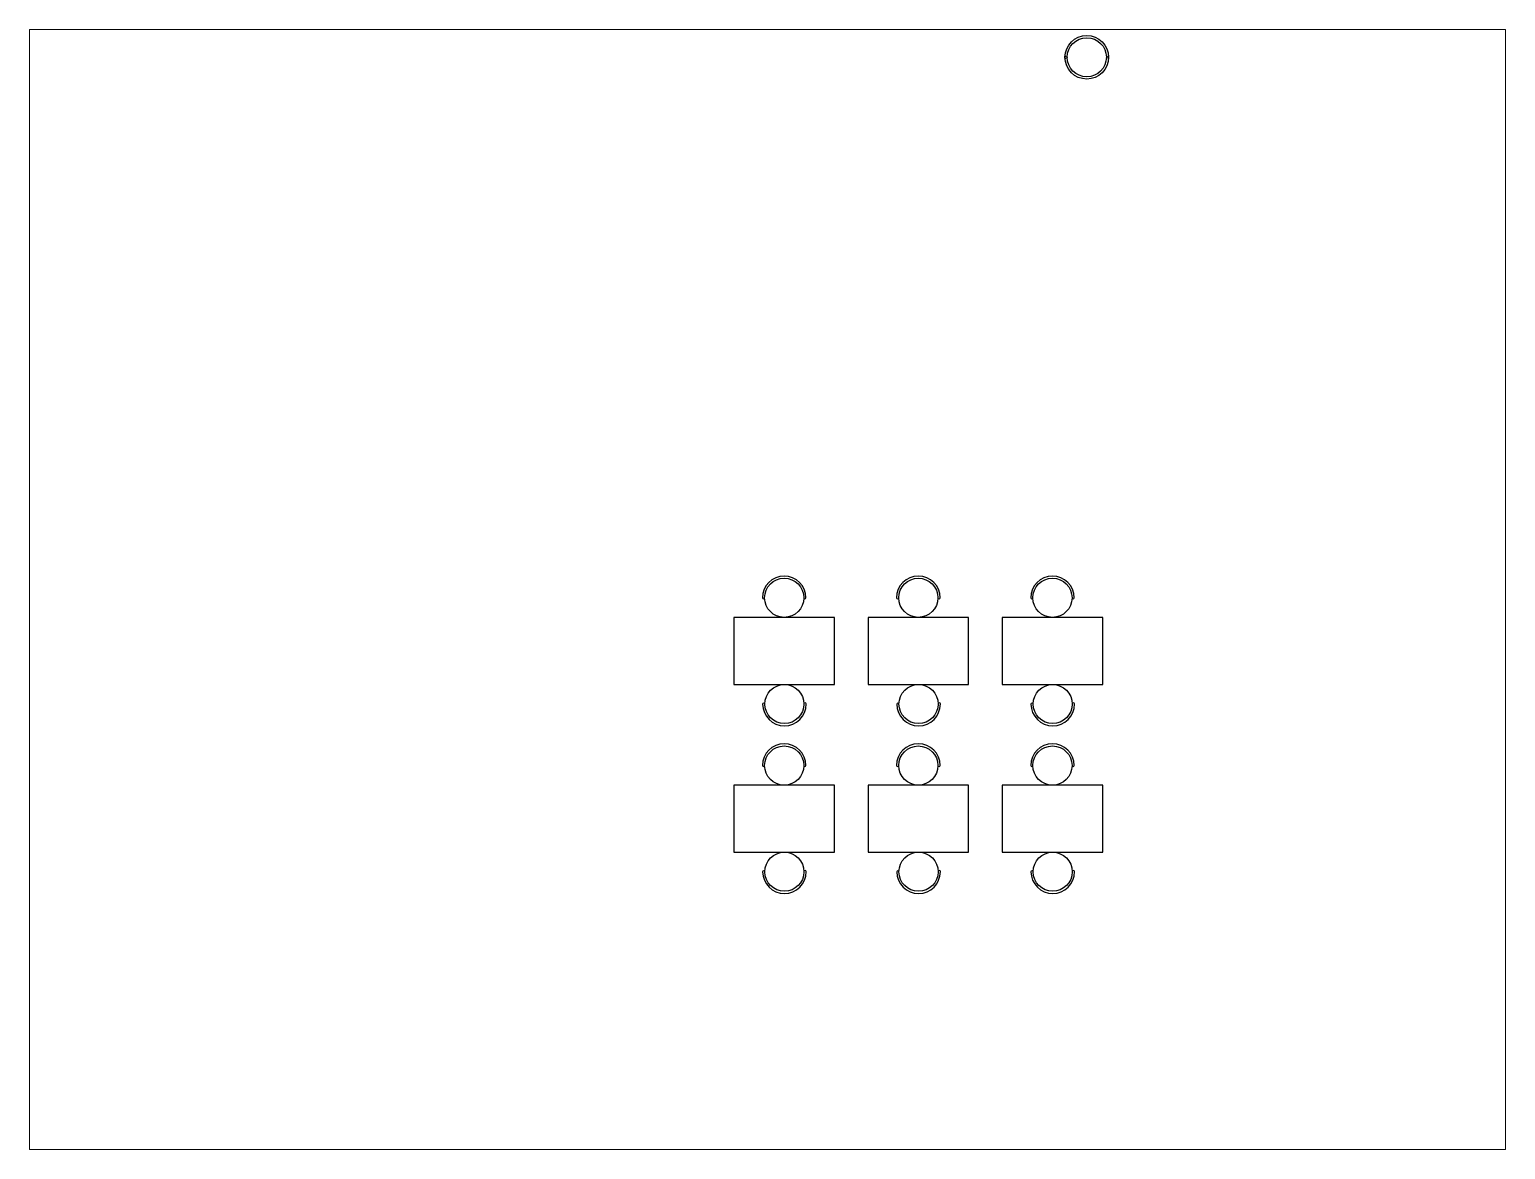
# Paper-space layout 'Layout2' of a CAD drawing. Header units: millimetres. Extents: x 26 to 231, y 20 to 176.
# The model-space entities are those that its viewports show. They can reach past a viewport. Long polylines and large blocks are cut down to what shows.
import ezdxf

# ---------------------------------------------------------------- set-up
doc = ezdxf.new("R2010")
doc.units = ezdxf.units.MM

msp = doc.modelspace()

# ---------------------------------------------------------------- linework, layer by layer
for p, q in [((2416, 3629), (1516, 3629)), ((1516, 3629), (1516, 3029)), ((2416, 3629), (1516, 3629)), ((1516, 3629), (1516, 3029)), ((2416, 3629), (1516, 3629)), ((1516, 3629), (1516, 3029)), ((2416, 3629), (1516, 3629)), ((1516, 3629), (1516, 3029)), ((2416, 3029), (2416, 3629)), ((2416, 3029), (2416, 3629)), ((2416, 3029), (2416, 3629)), ((2416, 3029), (2416, 3629)), ((3616, 3629), (2716, 3629)), ((2716, 3629), (2716, 3029)), ((3616, 3629), (2716, 3629)), ((2716, 3629), (2716, 3029)), ((3616, 3629), (2716, 3629)), ((2716, 3629), (2716, 3029)), ((3616, 3629), (2716, 3629)), ((2716, 3629), (2716, 3029)), ((3616, 3029), (3616, 3629)), ((3616, 3029), (3616, 3629)), ((3616, 3029), (3616, 3629)), ((3616, 3029), (3616, 3629)), ((4816, 3629), (3916, 3629)), ((3916, 3629), (3916, 3029)), ((4816, 3629), (3916, 3629)), ((3916, 3629), (3916, 3029)), ((4816, 3629), (3916, 3629)), ((3916, 3629), (3916, 3029)), ((4816, 3629), (3916, 3629)), ((3916, 3629), (3916, 3029)), ((4816, 3629), (3916, 3629)), ((3916, 3629), (3916, 3029)), ((4816, 3629), (3916, 3629)), ((3916, 3629), (3916, 3029)), ((4816, 3629), (3916, 3629)), ((3916, 3629), (3916, 3029)), ((4816, 3629), (3916, 3629)), ((3916, 3629), (3916, 3029)), ((4816, 3629), (3916, 3629)), ((3916, 3629), (3916, 3029)), ((4816, 3629), (3916, 3629)), ((3916, 3629), (3916, 3029)), ((4816, 3629), (3916, 3629)), ((3916, 3629), (3916, 3029)), ((4816, 3629), (3916, 3629)), ((3916, 3629), (3916, 3029)), ((4816, 3629), (3916, 3629)), ((3916, 3629), (3916, 3029)), ((4816, 3629), (3916, 3629)), ((3916, 3629), (3916, 3029)), ((4816, 3629), (3916, 3629)), ((3916, 3629), (3916, 3029)), ((4816, 3629), (3916, 3629)), ((3916, 3629), (3916, 3029)), ((4816, 3629), (3916, 3629)), ((3916, 3629), (3916, 3029)), ((4816, 3629), (3916, 3629)), ((3916, 3629), (3916, 3029)), ((4816, 3629), (3916, 3629)), ((3916, 3629), (3916, 3029)), ((4816, 3629), (3916, 3629)), ((3916, 3629), (3916, 3029)), ((4816, 3029), (4816, 3629)), ((4816, 3029), (4816, 3629)), ((4816, 3029), (4816, 3629)), ((4816, 3029), (4816, 3629)), ((4816, 3029), (4816, 3629)), ((4816, 3029), (4816, 3629)), ((4816, 3029), (4816, 3629)), ((4816, 3029), (4816, 3629)), ((4816, 3029), (4816, 3629)), ((4816, 3029), (4816, 3629)), ((4816, 3029), (4816, 3629)), ((4816, 3029), (4816, 3629)), ((4816, 3029), (4816, 3629)), ((4816, 3029), (4816, 3629)), ((4816, 3029), (4816, 3629)), ((4816, 3029), (4816, 3629)), ((4816, 3029), (4816, 3629)), ((4816, 3029), (4816, 3629)), ((4816, 3029), (4816, 3629)), ((4816, 3029), (4816, 3629)), ((1516, 3029), (2416, 3029)), ((1516, 3029), (2416, 3029)), ((1516, 3029), (2416, 3029)), ((1516, 3029), (2416, 3029)), ((2716, 3029), (3616, 3029)), ((2716, 3029), (3616, 3029)), ((2716, 3029), (3616, 3029)), ((2716, 3029), (3616, 3029)), ((3916, 3029), (4816, 3029)), ((3916, 3029), (4816, 3029)), ((3916, 3029), (4816, 3029)), ((3916, 3029), (4816, 3029)), ((3916, 3029), (4816, 3029)), ((3916, 3029), (4816, 3029)), ((3916, 3029), (4816, 3029)), ((3916, 3029), (4816, 3029)), ((3916, 3029), (4816, 3029)), ((3916, 3029), (4816, 3029)), ((3916, 3029), (4816, 3029)), ((3916, 3029), (4816, 3029)), ((3916, 3029), (4816, 3029)), ((3916, 3029), (4816, 3029)), ((3916, 3029), (4816, 3029)), ((3916, 3029), (4816, 3029)), ((3916, 3029), (4816, 3029)), ((3916, 3029), (4816, 3029)), ((3916, 3029), (4816, 3029)), ((3916, 3029), (4816, 3029)), ((2416, 2129), (1516, 2129)), ((1516, 2129), (1516, 1529)), ((2416, 1529), (2416, 2129)), ((3616, 2129), (2716, 2129)), ((2716, 2129), (2716, 1529)), ((3616, 2129), (2716, 2129)), ((2716, 2129), (2716, 1529)), ((3616, 2129), (2716, 2129)), ((2716, 2129), (2716, 1529)), ((3616, 2129), (2716, 2129)), ((2716, 2129), (2716, 1529)), ((3616, 1529), (3616, 2129)), ((3616, 1529), (3616, 2129)), ((3616, 1529), (3616, 2129)), ((3616, 1529), (3616, 2129)), ((4816, 2129), (3916, 2129)), ((3916, 2129), (3916, 1529)), ((4816, 2129), (3916, 2129)), ((3916, 2129), (3916, 1529)), ((4816, 2129), (3916, 2129)), ((3916, 2129), (3916, 1529)), ((4816, 2129), (3916, 2129)), ((3916, 2129), (3916, 1529)), ((4816, 1529), (4816, 2129)), ((4816, 1529), (4816, 2129)), ((4816, 1529), (4816, 2129)), ((4816, 1529), (4816, 2129)), ((1516, 1529), (2416, 1529)), ((2716, 1529), (3616, 1529)), ((2716, 1529), (3616, 1529)), ((2716, 1529), (3616, 1529)), ((2716, 1529), (3616, 1529)), ((3916, 1529), (4816, 1529)), ((3916, 1529), (4816, 1529)), ((3916, 1529), (4816, 1529)), ((3916, 1529), (4816, 1529))]:
    msp.add_line(p, q)
for centre, radius in [((4673, 8639), 195), ((4673, 8639), 175), ((4488, 8639), 10), ((4858, 8640), 10), ((1966, 3804), 175), ((1966, 3804), 175), ((3166, 3804), 175), ((4366, 3804), 175), ((1968, 2854), 175), ((1968, 2854), 175), ((3168, 2854), 175), ((3168, 2854), 175), ((4368, 2854), 175), ((4368, 2854), 175), ((1966, 2304), 175), ((3166, 2304), 175), ((4366, 2304), 175), ((1968, 1354), 175), ((1968, 1354), 175), ((3168, 1354), 175), ((3168, 1354), 175), ((4368, 1354), 175), ((4368, 1354), 175)]:
    msp.add_circle(centre, radius)
for centre, radius, start, end in [((1966, 3804), 195, 0, 180), ((1966, 3804), 195, 0, 180), ((3166, 3804), 195, 0, 180), ((4366, 3804), 195, 0, 180), ((1781, 3804), 10, 180, 0), ((1781, 3804), 10, 180, 0), ((2151, 3804), 10, 180, 0), ((2151, 3804), 10, 180, 0), ((2981, 3804), 10, 180, 0), ((3351, 3804), 10, 180, 0), ((4181, 3804), 10, 180, 0), ((4551, 3804), 10, 180, 0), ((1783, 2853), 10, 0.2142, 180.2142), ((1783, 2853), 10, 0.2142, 180.2142), ((1968, 2854), 195, 180.2142, 0.2142), ((1968, 2854), 195, 180.2142, 0.2142), ((2153, 2855), 10, 0.2142, 180.2142), ((2153, 2855), 10, 0.2142, 180.2142), ((2983, 2853), 10, 0.2142, 180.2142), ((2983, 2853), 10, 0.2142, 180.2142), ((3168, 2854), 195, 180.2142, 0.2142), ((3168, 2854), 195, 180.2142, 0.2142), ((3353, 2855), 10, 0.2142, 180.2142), ((3353, 2855), 10, 0.2142, 180.2142), ((4183, 2853), 10, 0.2142, 180.2142), ((4183, 2853), 10, 0.2142, 180.2142), ((4368, 2854), 195, 180.2142, 0.2142), ((4368, 2854), 195, 180.2142, 0.2142), ((4553, 2855), 10, 0.2142, 180.2142), ((4553, 2855), 10, 0.2142, 180.2142), ((1966, 2304), 195, 0, 180), ((3166, 2304), 195, 0, 180), ((4366, 2304), 195, 0, 180), ((1781, 2304), 10, 180, 0), ((2151, 2304), 10, 180, 0), ((2981, 2304), 10, 180, 0), ((3351, 2304), 10, 180, 0), ((4181, 2304), 10, 180, 0), ((4551, 2304), 10, 180, 0), ((1783, 1353), 10, 0.2142, 180.2142), ((1783, 1353), 10, 0.2142, 180.2142), ((1968, 1354), 195, 180.2142, 0.2142), ((1968, 1354), 195, 180.2142, 0.2142), ((2153, 1355), 10, 0.2142, 180.2142), ((2153, 1355), 10, 0.2142, 180.2142), ((2983, 1353), 10, 0.2142, 180.2142), ((2983, 1353), 10, 0.2142, 180.2142), ((3168, 1354), 195, 180.2142, 0.2142), ((3168, 1354), 195, 180.2142, 0.2142), ((3353, 1355), 10, 0.2142, 180.2142), ((3353, 1355), 10, 0.2142, 180.2142), ((4183, 1353), 10, 0.2142, 180.2142), ((4183, 1353), 10, 0.2142, 180.2142), ((4368, 1354), 195, 180.2142, 0.2142), ((4368, 1354), 195, 180.2142, 0.2142), ((4553, 1355), 10, 0.2142, 180.2142), ((4553, 1355), 10, 0.2142, 180.2142)]:
    msp.add_arc(centre, radius, start, end)

psp = doc.layouts.new('Layout2')

# ---------------------------------------------------------------- viewports
at = {"layer": '0'}
psp.add_viewport(center=(128.5, 97.5), size=(205.6, 156), view_center_point=(1816.9, 3878.41), view_height=10017.4258, dxfattribs=at)

doc.saveas('drawing.dxf')
